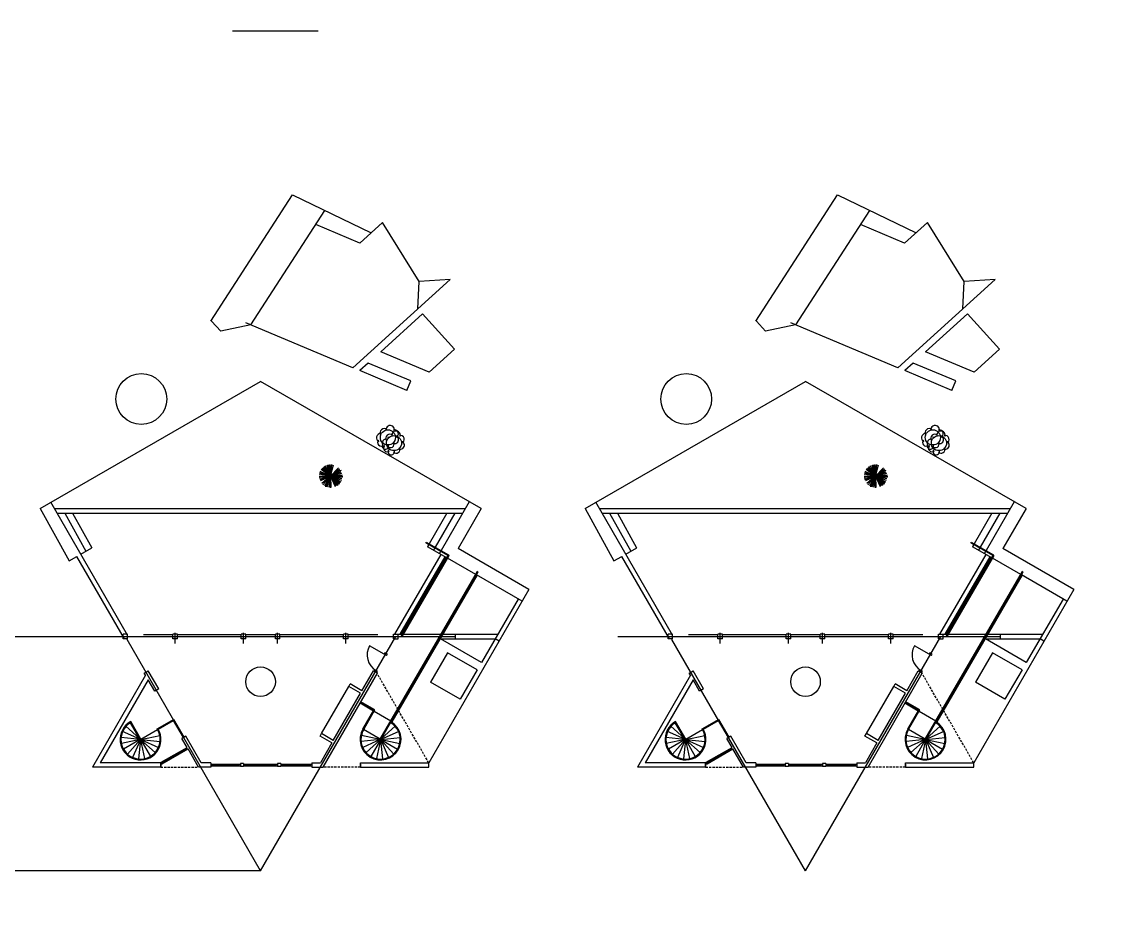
# Model space of a CAD drawing. Header units: inches. Extents: x -43639 to 75791, y -33466 to 47612.
# Drawn here: x 17100 to 19002, y 3541 to 5136 of the extents above; entities that cross this region are included whole.
import ezdxf

# ---------------------------------------------------------------- set-up
doc = ezdxf.new("R2010")
doc.units = ezdxf.units.IN
doc.header["$LTSCALE"] = 8
doc.header["$MEASUREMENT"] = 0
doc.linetypes.add('DASHED', pattern=[0.75, 0.5, -0.25])
doc.layers.get('0').update_dxf_attribs({"linetype": 'CONTINUOUS'})
for name, color, linetype in [('A-millwork', 252, 'CONTINUOUS'), ('A-walls', 7, 'CONTINUOUS'), ('construction', 160, 'CONTINUOUS'), ('TREE', 3, 'CONTINUOUS')]:
    doc.layers.add(name, color=color, linetype=linetype)

# ---------------------------------------------------------------- blocks, each defined once
blk = doc.blocks.new('DCDSTREE')
at = {"const_width": 0.05567}
blk.add_lwpolyline([(-0.050861, -0.01564, 1), (0.004809, -0.01564, 1)], format="xyb", close=True, dxfattribs=at)
for centre, radius, start, end in [((-0.697665, 0.031649), 0.27, 90, 270), ((-0.472665, 0.324149), 0.334487, 47.726311, 199.653824), ((-0.022665, 0.436649), 0.318198, 8.130102, 171.869898), ((0.472335, 0.301649), 0.3245, 303.690068, 146.309932), ((0.504478, -0.141923), 0.302211, 246.16126, 60.708638), ((-0.636783, -0.38394), 0.243328, 104.489763, 329.250033), ((-0.24204, -0.519601), 0.275855, 177.662694, 343.412661), ((0.213585, -0.485851), 0.302916, 201.801409, 31.328693)]:
    blk.add_arc(centre, radius, start, end)
blk = doc.blocks.new('PINETREE')
for p, q in [((0, 0), (-0.194598, 0.864692)), ((0, 0), (-0.116446, 0.880635)), ((-0.057775, 0.436931), (-0.038294, 0.872194)), ((0, 0), (0.026572, 0.880635)), ((0, 0), (0.124261, 0.880635)), ((0, 0), (0.234456, 0.841246)), ((0, 0), (-0.869831, 0.030011)), ((0, 0), (-0.869831, -0.086282)), ((0, 0), (-0.837788, -0.250404)), ((0, 0), (-0.81825, 0.248528)), ((-0.81825, 0.248528), (-0.81825, 0.248528)), ((0, 0), (-0.798712, 0.358256)), ((0, 0), (-0.798712, -0.359194)), ((0, 0), (-0.759636, -0.429532)), ((0, 0), (-0.746351, 0.451103)), ((-0.662929, 0.400682), (-0.688518, 0.497995)), ((0, 0), (-0.675232, 0.544887)), ((0, 0), (-0.675232, -0.530819)), ((0, 0), (-0.616618, -0.632106)), ((0, 0), (-0.584576, 0.654615)), ((0, 0), (-0.565038, -0.655553)), ((0, 0), (-0.486886, 0.724015)), ((0, 0), (-0.402482, 0.779348)), ((0, 0), (-0.343868, 0.794353)), ((0, 0), (-0.259464, -0.827178)), ((0, 0), (-0.135984, -0.835619)), ((0, 0), (-0.064085, -0.882511)), ((0, 0), (-0.018756, -0.87407)), ((0, 0), (0.377474, 0.786851)), ((0, 0), (0.461878, 0.747461)), ((0, 0), (0.54003, 0.685564)), ((0, 0), (0.669762, 0.584276)), ((0, 0), (0.741661, 0.497995)), ((0, 0), (0.884679, 0.0694)), ((0, 0), (0.877646, -0.040327)), ((0, 0), (0.865141, -0.094722)), ((0, 0), (0.826065, -0.289794)), ((0, 0), (0.793242, -0.414527)), ((0, 0), (0.728376, -0.507373)), ((0, 0), (0.118009, -0.897516)), ((0, 0), (0.032824, -0.859065)), ((0, 0), (0.403264, -0.780286)), ((0, 0), (0.514239, -0.718388)), ((0, 0), (0.637719, -0.663993)), ((0, 0), (0.286817, -0.835619)), ((0, 0), (0.696333, -0.617101)), ((0, 0), (0.916722, -0.211015)), ((0, 0), (0.228204, -0.843121)), ((0.36848, 0.321449), (0.592391, 0.685564)), ((-0.552229, -0.165054), (-0.831536, -0.328245)), ((-0.170074, -0.542198), (-0.187565, -0.835619)), ((0.535333, -0.372904), (0.676795, -0.53926))]:
    blk.add_line(p, q)

msp = doc.modelspace()

# ---------------------------------------------------------------- linework, layer by layer
at = {"layer": 'A-millwork'}
for p, q in [((17627.60827, 3883.33865, 0.00274), (17675.60827, 3966.47709, 0.00274)), ((18585.68953, 3883.33865, 0.00274), (18633.68953, 3966.47709, 0.00274))]:
    msp.add_line(p, q, dxfattribs=at)
at = {"layer": 'A-walls'}
for p, q in [((17471.36902, 5119.78395), (17621.84272, 5119.78395)), ((17278.83919, 4050.23835), (17278.83919, 4058.23835)), ((17286.83919, 4058.23835), (17278.83919, 4058.23835)), ((17286.83919, 4050.23835), (17286.83919, 4058.23835)), ((17314.54193, 4057.76575, -8376), (17366.54193, 4057.76575, -8376)), ((17366.54193, 4050.23835), (17366.54193, 4058.23835)), ((17374.54193, 4058.23835), (17366.54193, 4058.23835)), ((17374.54193, 4050.23835), (17374.54193, 4058.23835)), ((17374.54193, 4057.76575, -8376), (17486.54193, 4057.76575, -8376)), ((17486.54193, 4050.23835, -8376), (17486.54193, 4058.23835, -8376)), ((17494.54193, 4058.23835, -8376), (17486.54193, 4058.23835, -8376)), ((17494.54193, 4050.23835, -8376), (17494.54193, 4058.23835, -8376)), ((17494.54193, 4057.76575, -8376), (17546.54193, 4057.76575, -8376)), ((17546.54193, 4050.23835, -8376), (17546.54193, 4058.23835, -8376)), ((17554.54193, 4058.23835, -8376), (17546.54193, 4058.23835, -8376)), ((17554.54193, 4050.23835, -8376), (17554.54193, 4058.23835, -8376)), ((17554.54193, 4057.76575, -8376), (17666.54193, 4057.76575, -8376)), ((17674.54193, 4058.23835, -8376), (17666.54193, 4058.23835, -8376)), ((17666.54193, 4050.23835, -8376), (17666.54193, 4058.23835, -8376)), ((17674.54193, 4050.23835, -8376), (17674.54193, 4058.23835, -8376)), ((17674.54193, 4057.76575, -8376), (17726.54193, 4057.76575, -8376)), ((17754.24467, 4058.23835), (17762.24467, 4058.23835)), ((17754.24467, 4050.23835), (17754.24467, 4058.23835)), ((17762.24467, 4050.23835), (17762.24467, 4058.23835)), ((18236.92044, 4050.23835), (18236.92044, 4058.23835)), ((18244.92044, 4058.23835), (18236.92044, 4058.23835)), ((18244.92044, 4050.23835), (18244.92044, 4058.23835)), ((18272.62318, 4057.76575, -8376), (18324.62318, 4057.76575, -8376)), ((18324.62318, 4050.23835), (18324.62318, 4058.23835)), ((18332.62318, 4058.23835), (18324.62318, 4058.23835)), ((18332.62318, 4050.23835), (18332.62318, 4058.23835)), ((18332.62318, 4057.76575, -8376), (18444.62318, 4057.76575, -8376)), ((18444.62318, 4050.23835, -8376), (18444.62318, 4058.23835, -8376)), ((18452.62318, 4058.23835, -8376), (18444.62318, 4058.23835, -8376)), ((18452.62318, 4050.23835, -8376), (18452.62318, 4058.23835, -8376)), ((18452.62318, 4057.76575, -8376), (18504.62318, 4057.76575, -8376)), ((18504.62318, 4050.23835, -8376), (18504.62318, 4058.23835, -8376)), ((18512.62318, 4058.23835, -8376), (18504.62318, 4058.23835, -8376)), ((18512.62318, 4050.23835, -8376), (18512.62318, 4058.23835, -8376)), ((18512.62318, 4057.76575, -8376), (18624.62318, 4057.76575, -8376)), ((18632.62318, 4058.23835, -8376), (18624.62318, 4058.23835, -8376)), ((18624.62318, 4050.23835, -8376), (18624.62318, 4058.23835, -8376)), ((18632.62318, 4050.23835, -8376), (18632.62318, 4058.23835, -8376)), ((18632.62318, 4057.76575, -8376), (18684.62318, 4057.76575, -8376)), ((18712.32592, 4050.23835), (18712.32592, 4058.23835)), ((18712.32592, 4058.23835), (18720.32592, 4058.23835)), ((18720.32592, 4050.23835), (18720.32592, 4058.23835)), ((17286.83919, 4050.23835), (17278.83919, 4050.23835)), ((17374.54193, 4050.23835), (17366.54193, 4050.23835)), ((17494.54193, 4050.23835, -8376), (17486.54193, 4050.23835, -8376)), ((17554.54193, 4050.23835, -8376), (17546.54193, 4050.23835, -8376)), ((17674.54193, 4050.23835, -8376), (17666.54193, 4050.23835, -8376)), ((17741.98078, 4020.63349), (17712.10291, 4037.88349)), ((17754.24467, 4050.23835), (17762.24467, 4050.23835)), ((18244.92044, 4050.23835), (18236.92044, 4050.23835)), ((18332.62318, 4050.23835), (18324.62318, 4050.23835)), ((18452.62318, 4050.23835, -8376), (18444.62318, 4050.23835, -8376)), ((18512.62318, 4050.23835, -8376), (18504.62318, 4050.23835, -8376)), ((18632.62318, 4050.23835, -8376), (18624.62318, 4050.23835, -8376)), ((18700.06203, 4020.63349), (18670.18416, 4037.88349)), ((18712.32592, 4050.23835), (18720.32592, 4050.23835)), ((17737.65065, 4023.13349), (17739.15065, 4025.73156)), ((17743.48078, 4023.23156), (17739.15065, 4025.73156)), ((17741.98078, 4020.63349), (17743.48078, 4023.23156)), ((18695.73191, 4023.13349), (18697.23191, 4025.73156)), ((18701.56203, 4023.23156), (18697.23191, 4025.73156)), ((18700.06203, 4020.63349), (18701.56203, 4023.23156)), ((17316.00828, 3989.97919, 0.00241), (17323.06312, 3994.05231, 0.00241)), ((17341.42714, 3962.24488), (17323.06312, 3994.05231)), ((17720.15065, 3992.8226), (17721.65065, 3995.42067)), ((17725.98078, 3992.92067), (17721.65065, 3995.42067)), ((18274.08953, 3989.97919, 0.00241), (18281.14437, 3994.05231, 0.00241)), ((18299.5084, 3962.24488), (18281.14437, 3994.05231)), ((18678.23191, 3992.8226), (18679.73191, 3995.42067)), ((18684.06203, 3992.92067), (18679.73191, 3995.42067)), ((17318.30336, 3986.004), (17224.91068, 3824.24314)), ((17322.92216, 3978.004), (17238.76709, 3832.24314)), ((17318.30336, 3986.004), (17316.00828, 3989.97919)), ((17334.3723, 3958.17177), (17322.92216, 3978.004)), ((17630.49567, 3824.24314), (17725.90646, 3989.49948)), ((17698.72328, 3958.90514, 8376.00821), (17718.85162, 3993.5726)), ((17725.90646, 3989.49948), (17718.85162, 3993.5726)), ((17724.48078, 3990.3226), (17725.98078, 3992.92067)), ((18276.38461, 3986.004), (18182.99193, 3824.24314)), ((18281.00341, 3978.004), (18196.84834, 3832.24314)), ((18276.38461, 3986.004), (18274.08953, 3989.97919)), ((18292.45355, 3958.17177), (18281.00341, 3978.004)), ((18588.57692, 3824.24314), (18683.98771, 3989.49948)), ((18656.80453, 3958.90514, 8376.00821), (18676.93287, 3993.5726)), ((18683.98771, 3989.49948), (18676.93287, 3993.5726)), ((18682.56203, 3990.3226), (18684.06203, 3992.92067)), ((17341.42714, 3962.24488), (17334.3723, 3958.17177)), ((17675.60827, 3966.47709, 8376.00274), (17678.10827, 3970.80722, 8376.00274)), ((17675.60827, 3966.47709, 8376.00274), (17678.10827, 3970.80722, 8376.00274)), ((17675.60827, 3966.47709, 8376.00274), (17678.10827, 3970.80722, 8376.00274)), ((17698.72328, 3958.90514, 8376.00821), (17678.10827, 3970.80722, 8376.00821)), ((18299.5084, 3962.24488), (18292.45355, 3958.17177)), ((18633.68953, 3966.47709, 8376.00274), (18636.18953, 3970.80722, 8376.00274)), ((18633.68953, 3966.47709, 8376.00274), (18636.18953, 3970.80722, 8376.00274)), ((18633.68953, 3966.47709, 8376.00274), (18636.18953, 3970.80722, 8376.00274)), ((18656.80453, 3958.90514, 8376.00821), (18636.18953, 3970.80722, 8376.00821)), ((17648.39288, 3871.33865, 0.00274), (17696.39288, 3954.47709, 0.00274)), ((18606.47414, 3871.33865, 0.00274), (18654.47414, 3954.47709, 0.00274)), ((17718.84065, 3923.08075), (17695.37985, 3936.62585)), ((17749.36805, 3905.45575), (17720.16794, 3922.31444)), ((18676.9219, 3923.08075), (18653.4611, 3936.62585)), ((18707.4493, 3905.45575), (18678.2492, 3922.31444)), ((17751.96612, 3903.95575), (17750.66709, 3904.70575)), ((18710.04738, 3903.95575), (18708.74834, 3904.70575)), ((17625.10827, 3879.00852, 8376.00274), (17627.60827, 3883.33865, 8376.00274)), ((17625.10827, 3879.00852, 8376.00274), (17627.60827, 3883.33865, 8376.00274)), ((17648.39288, 3871.33865, 8376.00821), (17627.60827, 3883.33865, 8376.00821)), ((18583.18953, 3879.00852, 8376.00274), (18585.68953, 3883.33865, 8376.00274)), ((18583.18953, 3879.00852, 8376.00274), (18585.68953, 3883.33865, 8376.00274)), ((18606.47414, 3871.33865, 8376.00821), (18585.68953, 3883.33865, 8376.00821)), ((17389.25754, 3879.00852), (17382.3723, 3875.03333)), ((17391.53559, 3859.16204), (17382.3723, 3875.03333)), ((17416.25754, 3832.24314), (17389.25754, 3879.00852)), ((17645.89288, 3867.00852, 8376.00274), (17625.10827, 3879.00852, 8376.00274)), ((17645.89288, 3867.00852, 8376.00274), (17625.93415, 3832.24314, 0.00547)), ((18347.33879, 3879.00852), (18340.45355, 3875.03333)), ((18349.61684, 3859.16204), (18340.45355, 3875.03333)), ((18374.3388, 3832.24314), (18347.33879, 3879.00852)), ((18603.97414, 3867.00852, 8376.00274), (18583.18953, 3879.00852, 8376.00274)), ((18603.97414, 3867.00852, 8376.00274), (18584.0154, 3832.24314, 0.00547)), ((17346.75876, 3831.57808, -0.00481), (17391.18751, 3857.22903, -0.00474)), ((17391.93751, 3855.92999, -0.00488), (17390.43751, 3858.52807, -0.00489)), ((17411.69603, 3824.24314), (17393.03559, 3856.56397)), ((18304.84001, 3831.57808, -0.00481), (18349.26877, 3857.22903, -0.00474)), ((18350.01877, 3855.92999, -0.00488), (18348.51877, 3858.52807, -0.00489)), ((18369.77728, 3824.24314), (18351.11684, 3856.56397)), ((17344.91068, 3824.24314), (17224.91068, 3824.24314)), ((17344.91068, 3832.24314), (17238.76709, 3832.24314)), ((17344.91068, 3832.24314), (17346.00876, 3832.87711)), ((17344.91068, 3824.24314), (17344.91068, 3832.24314)), ((17344.91068, 3824.24314), (17344.91068, 3832.24314)), ((17344.91068, 3828.77904), (17347.50876, 3830.27904)), ((17344.91068, 3829.74314), (17344.91068, 3824.24314)), ((17347.50876, 3830.27904, -0.00481), (17346.00876, 3832.87711, -0.00481)), ((17433.30498, 3824.24314, 0.00948), (17411.69603, 3824.24314, 0.00948)), ((17433.30498, 3832.24314, 0.00948), (17416.25754, 3832.24314, 0.00948)), ((17433.30498, 3832.24314, 0.00948), (17433.30498, 3824.24314, 0.00948)), ((17433.30498, 3829.74314, 0.00948), (17436.30498, 3829.74314, 0.00948)), ((17433.30498, 3826.74314, 0.00948), (17436.30498, 3826.74314, 0.00948)), ((17436.30498, 3826.74314, 0.00467), (17436.30498, 3829.74314, 0.00467)), ((17436.30498, 3828.24314, 0.00948), (17482.04193, 3828.24314, 0.00955)), ((17482.04193, 3829.74314, 0.00955), (17485.04193, 3829.74314, 0.00948)), ((17482.04193, 3829.74314, 0.00948), (17482.04193, 3826.74314, 0.00948)), ((17482.04193, 3826.74314, 0.00955), (17485.04193, 3826.74314, 0.00955)), ((17487.79193, 3830.99314, 0.00948), (17485.04193, 3830.99314, 0.00948)), ((17485.04193, 3830.99314, 0.00948), (17485.04193, 3825.49314, 0.00948)), ((17490.54193, 3825.49314, 0.00948), (17485.04193, 3825.49314, 0.00948)), ((17490.54193, 3830.99314, 0.00948), (17487.79193, 3830.99314, 0.00948)), ((17490.54193, 3830.99314, 0.00948), (17490.54193, 3825.49314, 0.00948)), ((17490.54193, 3829.74314, 0.00948), (17493.54193, 3829.74314, 0.00948)), ((17490.54193, 3826.74314, 0.00948), (17493.54193, 3826.74314, 0.00948)), ((17493.54193, 3826.74314, 0.00467), (17493.54193, 3829.74314, 0.00467)), ((17493.54193, 3828.24314, 0.00467), (17547.54193, 3828.24314, 0.00474)), ((17547.54193, 3829.74314, 0.00474), (17547.54193, 3826.74314, 0.00474)), ((17547.54193, 3829.74314, 0.00481), (17550.54193, 3829.74314, 0.00474)), ((17547.54193, 3826.74314, 0.00481), (17550.54193, 3826.74314, 0.00481)), ((17550.54193, 3830.99314, 0.00474), (17550.54193, 3825.49314, 0.00474)), ((17553.29193, 3830.99314, 0.00474), (17550.54193, 3830.99314, 0.00474)), ((17556.04193, 3825.49314, 0.00474), (17550.54193, 3825.49314, 0.00474)), ((17556.04193, 3830.99314, 0.00474), (17553.29193, 3830.99314, 0.00474)), ((17556.04193, 3830.99314, 0.00474), (17556.04193, 3825.49314, 0.00474)), ((17556.04193, 3829.74314, 0.00474), (17559.04193, 3829.74314, 0.00474)), ((17556.04193, 3826.74314, 0.00474), (17559.04193, 3826.74314, 0.00474)), ((17559.04193, 3826.74314, -0.00007), (17559.04193, 3829.74314, -0.00007)), ((17559.04193, 3828.24314, -0.00007), (17607.54193, 3828.24314)), ((17607.54193, 3829.74314, 0), (17610.54193, 3829.74314, -0.00007)), ((17607.54193, 3829.74314, -0.00007), (17607.54193, 3826.74314, -0.00007)), ((17607.54193, 3826.74314, 0), (17610.54193, 3826.74314, 0)), ((17610.54193, 3832.24314, 0.00547), (17610.54193, 3824.24314, 0.00547)), ((17610.54193, 3832.24314, 0.00547), (17625.93415, 3832.24314, 0.00547)), ((17610.54193, 3824.24314), (17630.49567, 3824.24314)), ((17696.17318, 3832.24314), (17816.17318, 3832.24314)), ((17696.17318, 3824.24314), (17696.17318, 3832.24314)), ((17696.17318, 3824.24314), (17696.17318, 3832.24314)), ((17696.17318, 3829.74314), (17696.17318, 3824.24314)), ((17696.17318, 3824.24314), (17816.17318, 3824.24314)), ((17816.17318, 3824.24314), (17816.17318, 3832.24314)), ((18302.99193, 3824.24314), (18182.99193, 3824.24314)), ((18302.99193, 3832.24314), (18196.84834, 3832.24314)), ((18302.99193, 3832.24314), (18304.09001, 3832.87711)), ((18302.99193, 3824.24314), (18302.99193, 3832.24314)), ((18302.99193, 3824.24314), (18302.99193, 3832.24314)), ((18302.99193, 3828.77904), (18305.59001, 3830.27904)), ((18302.99193, 3829.74314), (18302.99193, 3824.24314)), ((18305.59001, 3830.27904, -0.00481), (18304.09001, 3832.87711, -0.00481)), ((18391.38623, 3824.24314, 0.00948), (18369.77728, 3824.24314, 0.00948)), ((18391.38623, 3832.24314, 0.00948), (18374.3388, 3832.24314, 0.00948)), ((18391.38623, 3832.24314, 0.00948), (18391.38623, 3824.24314, 0.00948)), ((18391.38623, 3829.74314, 0.00948), (18394.38623, 3829.74314, 0.00948)), ((18391.38623, 3826.74314, 0.00948), (18394.38623, 3826.74314, 0.00948)), ((18394.38623, 3826.74314, 0.00467), (18394.38623, 3829.74314, 0.00467)), ((18394.38623, 3828.24314, 0.00948), (18440.12318, 3828.24314, 0.00955)), ((18440.12318, 3829.74314, 0.00955), (18443.12318, 3829.74314, 0.00948)), ((18440.12318, 3829.74314, 0.00948), (18440.12318, 3826.74314, 0.00948)), ((18440.12318, 3826.74314, 0.00955), (18443.12318, 3826.74314, 0.00955)), ((18443.12318, 3830.99314, 0.00948), (18443.12318, 3825.49314, 0.00948)), ((18445.87318, 3830.99314, 0.00948), (18443.12318, 3830.99314, 0.00948)), ((18448.62318, 3825.49314, 0.00948), (18443.12318, 3825.49314, 0.00948)), ((18448.62318, 3830.99314, 0.00948), (18445.87318, 3830.99314, 0.00948)), ((18448.62318, 3830.99314, 0.00948), (18448.62318, 3825.49314, 0.00948)), ((18448.62318, 3829.74314, 0.00948), (18451.62318, 3829.74314, 0.00948)), ((18448.62318, 3826.74314, 0.00948), (18451.62318, 3826.74314, 0.00948)), ((18451.62318, 3826.74314, 0.00467), (18451.62318, 3829.74314, 0.00467)), ((18451.62318, 3828.24314, 0.00467), (18505.62318, 3828.24314, 0.00474)), ((18505.62318, 3829.74314, 0.00474), (18505.62318, 3826.74314, 0.00474)), ((18505.62318, 3829.74314, 0.00481), (18508.62318, 3829.74314, 0.00474)), ((18505.62318, 3826.74314, 0.00481), (18508.62318, 3826.74314, 0.00481)), ((18508.62318, 3830.99314, 0.00474), (18508.62318, 3825.49314, 0.00474)), ((18511.37318, 3830.99314, 0.00474), (18508.62318, 3830.99314, 0.00474)), ((18514.12318, 3825.49314, 0.00474), (18508.62318, 3825.49314, 0.00474)), ((18514.12318, 3830.99314, 0.00474), (18511.37318, 3830.99314, 0.00474)), ((18514.12318, 3830.99314, 0.00474), (18514.12318, 3825.49314, 0.00474)), ((18514.12318, 3829.74314, 0.00474), (18517.12318, 3829.74314, 0.00474)), ((18514.12318, 3826.74314, 0.00474), (18517.12318, 3826.74314, 0.00474)), ((18517.12318, 3826.74314, -0.00007), (18517.12318, 3829.74314, -0.00007)), ((18517.12318, 3828.24314, -0.00007), (18565.62318, 3828.24314)), ((18565.62318, 3829.74314, 0), (18568.62318, 3829.74314, -0.00007)), ((18565.62318, 3829.74314, -0.00007), (18565.62318, 3826.74314, -0.00007)), ((18565.62318, 3826.74314, 0), (18568.62318, 3826.74314, 0)), ((18568.62318, 3832.24314, 0.00547), (18568.62318, 3824.24314, 0.00547)), ((18568.62318, 3832.24314, 0.00547), (18584.0154, 3832.24314, 0.00547)), ((18568.62318, 3824.24314), (18588.57692, 3824.24314)), ((18654.25443, 3824.24314), (18654.25443, 3832.24314)), ((18654.25443, 3824.24314), (18654.25443, 3832.24314)), ((18654.25443, 3832.24314), (18774.25443, 3832.24314)), ((18654.25443, 3829.74314), (18654.25443, 3824.24314)), ((18654.25443, 3824.24314), (18774.25443, 3824.24314)), ((18774.25443, 3824.24314), (18774.25443, 3832.24314)), ((17520.54193, 3642.09014), (16458.75083, 3642.09014))]:
    msp.add_line(p, q, dxfattribs=at)
at = {"layer": 'A-walls', "color": 252}
for p, q in [((17132.84389, 4279.16258), (17520.54193, 4503.00014)), ((17908.23996, 4279.16258), (17520.54193, 4503.00014)), ((18090.92515, 4279.16258), (18478.62318, 4503.00014)), ((18866.32121, 4279.16258), (18478.62318, 4503.00014)), ((17132.84389, 4279.16258), (17183.80992, 4187.24592)), ((17286.83919, 4056.79399), (17152.05195, 4290.25235)), ((17158.45463, 4279.16258), (17880.52715, 4279.16258)), ((17887.45535, 4291.16258), (17837.91277, 4205.3523)), ((17908.23996, 4279.16258), (17867.69738, 4208.94076)), ((18090.92515, 4279.16258), (18141.89117, 4187.24592)), ((18244.92044, 4056.79399), (18110.1332, 4290.25235)), ((18116.53588, 4279.16258), (18838.6084, 4279.16258)), ((18845.53661, 4291.16258), (18795.99402, 4205.3523)), ((18866.32121, 4279.16258), (18825.77863, 4208.94076)), ((17163.07343, 4271.16258), (17875.90835, 4271.16258)), ((17176.16794, 4271.16258, -40037.30414), (17213.26778, 4204.25343, -40037.30414)), ((17189.88713, 4271.16258, -40037.30414), (17223.66009, 4210.25343, -40037.30414)), ((17848.19554, 4271.16258), (17817.12816, 4217.3523)), ((17862.05194, 4271.16258), (17827.52046, 4211.3523)), ((18121.15468, 4271.16258), (18833.9896, 4271.16258)), ((18134.24919, 4271.16258, -40037.30414), (18171.34903, 4204.25343, -40037.30414)), ((18147.96838, 4271.16258, -40037.30414), (18181.74134, 4210.25343, -40037.30414)), ((18806.27679, 4271.16258), (18775.20941, 4217.3523)), ((18820.13319, 4271.16258), (18785.60171, 4211.3523)), ((17204.59453, 4199.24592), (17223.70024, 4210.27661)), ((17816.37816, 4216.05326), (17814.12816, 4212.15615)), ((17848.14018, 4192.5193), (17814.12816, 4212.15615)), ((17826.77046, 4210.05326), (17824.52046, 4206.15615)), ((17837.16277, 4204.05326), (17834.91277, 4200.15615)), ((17992.16908, 4137.07699), (17867.69738, 4208.94076)), ((18162.67578, 4199.24592), (18181.78149, 4210.27661)), ((18774.45941, 4216.05326), (18772.20941, 4212.15615)), ((18806.22143, 4192.5193), (18772.20941, 4212.15615)), ((18784.85171, 4210.05326), (18782.60172, 4206.15615)), ((18795.24402, 4204.05326), (18792.99402, 4200.15615)), ((18950.25033, 4137.07699), (18825.77863, 4208.94076)), ((17183.80992, 4187.24592), (17197.53969, 4195.17281)), ((17281.21763, 4050.23835), (17197.53969, 4195.17281)), ((17768.29509, 4058.23835), (17846.84439, 4193.26743)), ((17898.80591, 4163.26743), (17849.44246, 4191.76743)), ((18141.89117, 4187.24592), (18155.62094, 4195.17281)), ((18239.29889, 4050.23835), (18155.62094, 4195.17281)), ((18726.37634, 4058.23835), (18804.92564, 4193.26743)), ((18856.88716, 4163.26743), (18807.52372, 4191.76743)), ((17903.09951, 4167.71671), (17901.80171, 4168.466)), ((18861.18076, 4167.71671), (18859.88296, 4168.466)), ((17751.96612, 3903.95575), (17901.40399, 4161.76743)), ((17980.16908, 4116.29238), (17900.10495, 4162.51743)), ((18710.04738, 3903.95575), (18859.48524, 4161.76743)), ((18938.25033, 4116.29238), (18858.1862, 4162.51743)), ((17992.16908, 4137.07699), (17816.17318, 3832.24314)), ((18950.25033, 4137.07699), (18774.25443, 3832.24314)), ((17973.68355, 4120.0368), (17908.73445, 4008.68234)), ((18931.7648, 4120.0368), (18866.8157, 4008.68234)), ((17762.24467, 4058.23835), (17768.29509, 4058.23835)), ((17768.29509, 4058.23835), (17770.02714, 4058.23835)), ((17771.75919, 4058.23835), (17837.57712, 4058.23835)), ((17839.30917, 4058.23835), (17863.51313, 4058.23835)), ((17863.51313, 4050.23835), (17863.51313, 4058.23835)), ((18720.32592, 4058.23835), (18726.37634, 4058.23835)), ((18726.37634, 4058.23835), (18728.10839, 4058.23835)), ((18729.84044, 4058.23835), (18795.65837, 4058.23835)), ((18797.39043, 4058.23835), (18821.59439, 4058.23835)), ((18821.59439, 4050.23835), (18821.59439, 4058.23835)), ((17836.42242, 4050.23835), (17863.51313, 4050.23835)), ((17908.73445, 4008.68234), (17836.75732, 4050.23835)), ((17939.72337, 4046.23835), (17932.79517, 4050.23835)), ((18794.50367, 4050.23835), (18821.59439, 4050.23835)), ((18866.8157, 4008.68234), (18794.83857, 4050.23835)), ((18897.80462, 4046.23835), (18890.87642, 4050.23835)), ((17849.27292, 4025.69195), (17819.27292, 3973.73043)), ((17901.23445, 3995.69195), (17849.27292, 4025.69195)), ((18807.35417, 4025.69195), (18777.35417, 3973.73043)), ((18859.3157, 3995.69195), (18807.35417, 4025.69195)), ((17901.23445, 3995.69195), (17871.23445, 3943.73043)), ((18859.3157, 3995.69195), (18829.3157, 3943.73043)), ((17871.23445, 3943.73043), (17819.27292, 3973.73043)), ((18829.3157, 3943.73043), (18777.35417, 3973.73043)), ((17308.36544, 3873.61775), (17278.01378, 3887.13118)), ((17307.72745, 3874.72278), (17283.8926, 3896.18377)), ((17310.18062, 3873.47376), (17339.40898, 3890.34876)), ((17310.26471, 3873.2547), (17343.27719, 3880.27172)), ((17730.81915, 3873.2547), (17697.80667, 3880.27172)), ((17730.90324, 3873.47376), (17701.67488, 3890.34876)), ((17732.71842, 3873.61775), (17763.07008, 3887.13118)), ((17733.35641, 3874.72278), (17757.19125, 3896.18377)), ((18266.44669, 3873.61775), (18236.09503, 3887.13118)), ((18265.8087, 3874.72278), (18241.97386, 3896.18377)), ((18268.26187, 3873.47376), (18297.49023, 3890.34876)), ((18268.34596, 3873.2547), (18301.35844, 3880.27172)), ((18688.9004, 3873.2547), (18655.88792, 3880.27172)), ((18688.98449, 3873.47376), (18659.75613, 3890.34876)), ((18690.79967, 3873.61775), (18721.15133, 3887.13118)), ((18691.43766, 3874.72278), (18715.27251, 3896.18377)), ((17308.60913, 3873.19567), (17275.2201, 3876.70499)), ((17308.75974, 3872.9348), (17275.78501, 3865.92581)), ((17308.88158, 3872.72376), (17279.65322, 3855.84876)), ((17309.02925, 3872.5414), (17286.4461, 3847.46027)), ((17309.22605, 3872.4136), (17295.49869, 3841.58144)), ((17309.4527, 3872.35287), (17305.92487, 3838.78776)), ((17309.68703, 3872.36515), (17316.70405, 3839.35267)), ((17309.9061, 3872.44924), (17326.7811, 3843.22089)), ((17310.08846, 3872.59691), (17335.1696, 3850.01376)), ((17310.21626, 3872.79371), (17341.04842, 3859.06635)), ((17310.27699, 3873.02037), (17343.84211, 3869.49253)), ((17730.80687, 3873.02037), (17697.24175, 3869.49253)), ((17730.8676, 3872.79371), (17700.03544, 3859.06635)), ((17730.9954, 3872.59691), (17705.91426, 3850.01376)), ((17731.17776, 3872.44924), (17714.30276, 3843.22089)), ((17731.39682, 3872.36515), (17724.3798, 3839.35267)), ((17731.63115, 3872.35287), (17735.15899, 3838.78776)), ((17731.85781, 3872.4136), (17745.58517, 3841.58144)), ((17732.05461, 3872.5414), (17754.63776, 3847.46027)), ((17732.20228, 3872.72376), (17761.43063, 3855.84876)), ((17732.32412, 3872.9348), (17765.29885, 3865.92581)), ((17732.47473, 3873.19567), (17765.86376, 3876.70499)), ((18266.69038, 3873.19567), (18233.30135, 3876.70499)), ((18266.84099, 3872.9348), (18233.86626, 3865.92581)), ((18266.96283, 3872.72376), (18237.73448, 3855.84876)), ((18267.1105, 3872.5414), (18244.52735, 3847.46027)), ((18267.3073, 3872.4136), (18253.57994, 3841.58144)), ((18267.53396, 3872.35287), (18264.00612, 3838.78776)), ((18267.76829, 3872.36515), (18274.78531, 3839.35267)), ((18267.98735, 3872.44924), (18284.86235, 3843.22089)), ((18268.16971, 3872.59691), (18293.25085, 3850.01376)), ((18268.29751, 3872.79371), (18299.12967, 3859.06635)), ((18268.35824, 3873.02037), (18301.92336, 3869.49253)), ((18688.88812, 3873.02037), (18655.323, 3869.49253)), ((18688.94885, 3872.79371), (18658.11669, 3859.06635)), ((18689.07665, 3872.59691), (18663.99551, 3850.01376)), ((18689.25901, 3872.44924), (18672.38401, 3843.22089)), ((18689.47808, 3872.36515), (18682.46106, 3839.35267)), ((18689.71241, 3872.35287), (18693.24024, 3838.78776)), ((18689.93906, 3872.4136), (18703.66642, 3841.58144)), ((18690.13586, 3872.5414), (18712.71901, 3847.46027)), ((18690.28353, 3872.72376), (18719.51189, 3855.84876)), ((18690.40537, 3872.9348), (18723.3801, 3865.92581)), ((18690.55598, 3873.19567), (18723.94501, 3876.70499))]:
    msp.add_line(p, q, dxfattribs=at)
at = {"layer": 'A-walls', "color": 253}
for p, q in [((17811.182, 4219.05326), (17811.932, 4220.3523)), ((17811.182, 4219.05326), (17850.4026, 4196.40923)), ((17811.932, 4220.3523), (17851.14342, 4197.71357)), ((18769.26326, 4219.05326), (18770.01326, 4220.3523)), ((18769.26326, 4219.05326), (18808.48385, 4196.40923)), ((18770.01326, 4220.3523), (18809.22467, 4197.71357)), ((17768.15075, 4054.98835), (17850.4026, 4196.40923)), ((17769.44979, 4054.23835), (17851.70162, 4195.65921)), ((18726.232, 4054.98835), (18808.48385, 4196.40923)), ((18727.53104, 4054.23835), (18809.78288, 4195.65921)), ((17730.90324, 3873.47376), (17901.80171, 4168.466)), ((17732.20228, 3872.72376), (17903.09951, 4167.71671)), ((18688.98449, 3873.47376), (18859.88296, 4168.466)), ((18690.28353, 3872.72376), (18861.18076, 4167.71671)), ((17768.15075, 4054.98835), (17769.44979, 4054.23835)), ((18726.232, 4054.98835), (18727.53104, 4054.23835)), ((17719.59065, 3924.37979), (17696.05487, 3937.96818)), ((17721.66794, 3924.91251), (17696.73679, 3939.30652)), ((18677.6719, 3924.37979), (18654.13612, 3937.96818)), ((18679.7492, 3924.91251), (18654.81804, 3939.30652)), ((17700.37584, 3891.09876), (17719.59065, 3924.37979)), ((17702.45313, 3891.63149), (17721.66794, 3924.91251)), ((18658.45709, 3891.09876), (18677.6719, 3924.37979)), ((18660.53439, 3891.63149), (18679.7492, 3924.91251)), ((17308.88158, 3872.72376), (17291.63566, 3902.59458)), ((17310.18062, 3873.47376), (17292.18453, 3904.64391)), ((17338.63072, 3891.63149), (17367.55082, 3908.32851)), ((17340.58226, 3891.31483), (17367.09329, 3906.62098)), ((17367.09329, 3906.62098), (17384.5909, 3876.31424)), ((17367.55082, 3908.32851), (17385.67343, 3876.93924)), ((18266.96283, 3872.72376), (18249.71691, 3902.59458)), ((18268.26187, 3873.47376), (18250.26578, 3904.64391)), ((18296.71198, 3891.63149), (18325.63207, 3908.32851)), ((18298.66352, 3891.31483), (18325.17454, 3906.62098)), ((18325.17454, 3906.62098), (18342.67215, 3876.31424)), ((18325.63207, 3908.32851), (18343.75468, 3876.93924)), ((17346.00876, 3832.87711, 0), (17391.53559, 3859.16204, 0.00007)), ((17347.50876, 3830.27904, -0.00481), (17393.03559, 3856.56397, -0.00474)), ((18304.09001, 3832.87711, 0), (18349.61684, 3859.16204, 0.00007)), ((18305.59001, 3830.27904, -0.00481), (18351.11684, 3856.56397, -0.00474)), ((17436.30498, 3829.74314, 0.00948), (17482.04193, 3829.74314, 0.00955)), ((17436.30498, 3826.74314, 0.00948), (17482.04193, 3826.74314, 0.00955)), ((17493.54193, 3829.74314, 0.00467), (17547.54193, 3829.74314, 0.00474)), ((17493.54193, 3826.74314, 0.00467), (17547.54193, 3826.74314, 0.00474)), ((17559.04193, 3829.74314, -0.00007), (17607.54193, 3829.74314, 0)), ((17559.04193, 3826.74314, -0.00007), (17607.54193, 3826.74314, 0)), ((18394.38623, 3829.74314, 0.00948), (18440.12318, 3829.74314, 0.00955)), ((18394.38623, 3826.74314, 0.00948), (18440.12318, 3826.74314, 0.00955)), ((18451.62318, 3829.74314, 0.00467), (18505.62318, 3829.74314, 0.00474)), ((18451.62318, 3826.74314, 0.00467), (18505.62318, 3826.74314, 0.00474)), ((18517.12318, 3829.74314, -0.00007), (18565.62318, 3829.74314, 0)), ((18517.12318, 3826.74314, -0.00007), (18565.62318, 3826.74314, 0))]:
    msp.add_line(p, q, dxfattribs=at)
at = {"layer": 'A-walls', "color": 1}
for p, q in [((17756.39732, 4058.23835, -15623.89799), (17838.16257, 4198.27988, -39478.11913)), ((17765.81706, 4058.23835, -16608.00381), (17845.21741, 4194.20676, -39478.11913)), ((18714.47857, 4058.23835, -15623.89799), (18796.24382, 4198.27988, -39478.11913)), ((18723.89831, 4058.23835, -16608.00381), (18803.29867, 4194.20676, -39478.11913)), ((17863.51313, 4058.23835), (17937.41397, 4058.23835)), ((18821.59439, 4058.23835), (18895.49522, 4058.23835)), ((17863.51313, 4050.23835), (17932.79517, 4050.23835)), ((18821.59439, 4050.23835), (18890.87642, 4050.23835))]:
    msp.add_line(p, q, dxfattribs=at)
at = {"layer": 'A-walls', "color": 5}
for p, q in [((16034.42094, 4054.23835), (17863.46701, 4054.23835)), ((17370.54193, 4041.73937), (17370.54193, 4060.48784)), ((17490.54193, 4041.73937, -8376), (17490.54193, 4060.48784, -8376)), ((17520.54193, 3642.09014), (17758.49581, 4054.23835)), ((17550.54193, 4041.73937, -8376), (17550.54193, 4060.48784, -8376)), ((17670.54193, 4041.73937, -8376), (17670.54193, 4060.48784, -8376)), ((18148.62318, 4054.23835), (18821.54826, 4054.23835)), ((18328.62318, 4041.73937), (18328.62318, 4060.48784)), ((18448.62318, 4041.73937, -8376), (18448.62318, 4060.48784, -8376)), ((18478.62318, 3642.09014), (18716.57706, 4054.23835)), ((18508.62318, 4041.73937, -8376), (18508.62318, 4060.48784, -8376)), ((18628.62318, 4041.73937, -8376), (18628.62318, 4060.48784, -8376)), ((17520.54193, 3642.09014), (17285.75257, 4048.75724)), ((18478.62318, 3642.09014), (18243.83382, 4048.75724))]:
    msp.add_line(p, q, dxfattribs=at)
at = {"layer": 'A-walls', "color": 252, "linetype": 'DASHED'}
for p, q in [((17816.17318, 3832.24314), (17725.64382, 3989.04458)), ((18774.25443, 3832.24314), (18683.72507, 3989.04458)), ((17344.91068, 3824.24314), (17410.58819, 3824.24314)), ((17696.17318, 3824.24314), (17630.49567, 3824.24314)), ((18302.99193, 3824.24314), (18368.66944, 3824.24314)), ((18654.25443, 3824.24314), (18588.57692, 3824.24314))]:
    msp.add_line(p, q, dxfattribs=at)
at = {"layer": 'A-walls', "color": 7}
for p, q in [((17696.39288, 3954.47709, 8376.00274), (17675.60827, 3966.47709, 8376.00274)), ((18654.47414, 3954.47709, 8376.00274), (18633.68953, 3966.47709, 8376.00274)), ((17648.39288, 3871.33865, 8376.00274), (17627.60827, 3883.33865, 8376.00274)), ((18606.47414, 3871.33865, 8376.00274), (18585.68953, 3883.33865, 8376.00274)), ((17645.89288, 3867.00852, 8376.00274), (17625.10827, 3879.00852, 8376.00274)), ((18603.97414, 3867.00852, 8376.00274), (18583.18953, 3879.00852, 8376.00274))]:
    msp.add_line(p, q, dxfattribs=at)
at = {"layer": 'A-walls'}
for centre, radius in [((17813.72126, 4368.8652, -39478.11913), 23854.49434), ((17670.02981, 4120.51567, -8376.00547), 8376.17315), ((17670.02981, 4120.51567, -8376.00547), 8376.16768)]:
    msp.add_circle(centre, radius, dxfattribs=at)
at = {"layer": 'A-walls', "color": 3}
for centre in [(17520.54193, 3974.63206), (18478.62318, 3974.63206)]:
    msp.add_circle(centre, 26, dxfattribs=at)
at = {"layer": 'A-walls', "color": 252}
for centre in [(17850.40259, 4196.40921), (18808.48384, 4196.40921)]:
    msp.add_arc(centre, 1.5, 330, 60, dxfattribs=at)
at = {"layer": 'A-walls'}
for centre, radius, start, end in [((17739.81572, 4021.88349), 32, 150, 240), ((18697.89697, 4021.88349), 32, 150, 240), ((17309.5311, 3873.09876), 0.75, 210, 30), ((17731.55276, 3873.09876), 0.75, 150, 330), ((18267.61235, 3873.09876), 0.75, 210, 30), ((18689.63401, 3873.09876), 0.75, 150, 330)]:
    msp.add_arc(centre, radius, start, end, dxfattribs=at)
at = {"layer": 'A-walls', "color": 253}
for centre, radius, start, end in [((17309.5311, 3873.09876), 36, 118.80625156, 30.39789056), ((17309.5311, 3873.09876), 34.5, 121.24565855, 32.49190637), ((17731.55276, 3873.09876), 36, 150, 58.80625156), ((17731.55276, 3873.09876), 34.5, 147.50809363, 58.75434145), ((18267.61235, 3873.09876), 36, 118.80625156, 30.39789056), ((18267.61235, 3873.09876), 34.5, 121.24565855, 32.49190637), ((18689.63401, 3873.09876), 36, 150, 58.80625156), ((18689.63401, 3873.09876), 34.5, 147.50809363, 58.75434145)]:
    msp.add_arc(centre, radius, start, end, dxfattribs=at)
at = {"layer": 'construction'}
for p, q in [((17433.00698, 4609.03592, 16440), (17576.50648, 4831.26889, 16440)), ((17576.50648, 4831.26889, 16440), (17714.84481, 4764.4487, -120)), ((18391.08823, 4609.03592, 16440), (18534.58773, 4831.26889, 16440)), ((18534.58773, 4831.26889, 16440), (18672.92606, 4764.4487, -120)), ((17503.37741, 4602.23143, 8160), (17633.496, 4803.74181, 8160)), ((18461.45866, 4602.23143, 8160), (18591.57725, 4803.74181, 8160)), ((17694.82695, 4746.33006, -120), (17617.4731, 4778.92767, -120)), ((17694.82695, 4746.33006, -120), (17734.86267, 4782.56735, -120)), ((17799.58997, 4678.57465, -120), (17734.86267, 4782.56735, -120)), ((18652.9082, 4746.33006, -120), (18575.55435, 4778.92767, -120)), ((18652.9082, 4746.33006, -120), (18692.94392, 4782.56735, -120)), ((18757.67122, 4678.57465, -120), (18692.94392, 4782.56735, -120)), ((17853.97797, 4682.0229, -120), (17682.717, 4527.01049, -120)), ((17797.20251, 4630.63407, -120), (17799.58997, 4678.57465, -120)), ((17853.97797, 4682.0229, -120), (17799.58997, 4678.57465, -120)), ((18812.05922, 4682.0229, -120), (18640.79825, 4527.01049, -120)), ((18755.28376, 4630.63407, -120), (18757.67122, 4678.57465, -120)), ((18812.05922, 4682.0229, -120), (18757.67122, 4678.57465, -120)), ((17805.25524, 4621.73724, -120), (17731.7305, 4555.18823, -120)), ((17861.62435, 4559.45945, -120), (17805.25524, 4621.73724, -120)), ((18763.33649, 4621.73724, -120), (18689.81175, 4555.18823, -120)), ((18819.70561, 4559.45945, -120), (18763.33649, 4621.73724, -120)), ((17450.39391, 4591.05664, 8160), (17434.28844, 4608.8503, 8160)), ((17503.1845, 4602.4212, 8160), (17450.39391, 4591.05664, 8160)), ((17682.717, 4527.01049, -120), (17494.72736, 4606.23103, -120)), ((18408.47516, 4591.05664, 8160), (18392.3697, 4608.8503, 8160)), ((18461.26575, 4602.4212, 8160), (18408.47516, 4591.05664, 8160)), ((18640.79825, 4527.01049, -120), (18452.80861, 4606.23103, -120)), ((17817.14022, 4519.1958, -120), (17731.7305, 4555.18823, -120)), ((17817.14022, 4519.1958, -120), (17861.62435, 4559.45945, -120)), ((18775.22147, 4519.1958, -120), (18689.81175, 4555.18823, -120)), ((18775.22147, 4519.1958, -120), (18819.70561, 4559.45945, -120)), ((17709.64323, 4535.19652, -120), (17694.91839, 4521.86871, -120)), ((17784.53872, 4503.63488, -120), (17709.64323, 4535.19652, -120)), ((18667.72448, 4535.19652, -120), (18652.99964, 4521.86871, -120)), ((18742.61997, 4503.63488, -120), (18667.72448, 4535.19652, -120)), ((17777.54867, 4487.04756, -120), (17694.91839, 4521.86871, -120)), ((18735.62993, 4487.04756, -120), (18652.99964, 4521.86871, -120)), ((17777.54867, 4487.04756, -120), (17784.53872, 4503.63488, -120)), ((18735.62993, 4487.04756, -120), (18742.61997, 4503.63488, -120))]:
    msp.add_line(p, q, dxfattribs=at)
for centre, radius in [((17744.39197, 4404.42456, -120), 13.3), ((18702.47322, 4404.42456, -120), 13.3), ((17755.08632, 4394.39251, -120), 13.3), ((18713.16757, 4394.39251, -120), 13.3), ((17643.61905, 4336.16414, -120), 4.15), ((18601.7003, 4336.16414, -120), 4.15)]:
    msp.add_circle(centre, radius, dxfattribs=at)
at = {"layer": 'TREE'}
for centre in [(17310.80859, 4471.93539, -120), (18268.88984, 4471.93539, -120)]:
    msp.add_circle(centre, 44.64645, dxfattribs=at)

# ---------------------------------------------------------------- block references
at = {"layer": 'TREE', "xscale": 23.04000000000087, "yscale": 23.03999999999996, "zscale": 23.03999999999999, "rotation": 42.149}
for name, p in [('DCDSTREE', (17745.01896, 4405.47809, -120)), ('DCDSTREE', (17755.26852, 4395.65627, -120)), ('DCDSTREE', (18703.10021, 4405.47809, -120)), ('DCDSTREE', (18713.34977, 4395.65627, -120)), ('PINETREE', (17643.61905, 4336.16414, -120)), ('PINETREE', (18601.7003, 4336.16414, -120))]:
    msp.add_blockref(name, p, dxfattribs=at)

doc.saveas('drawing.dxf')
